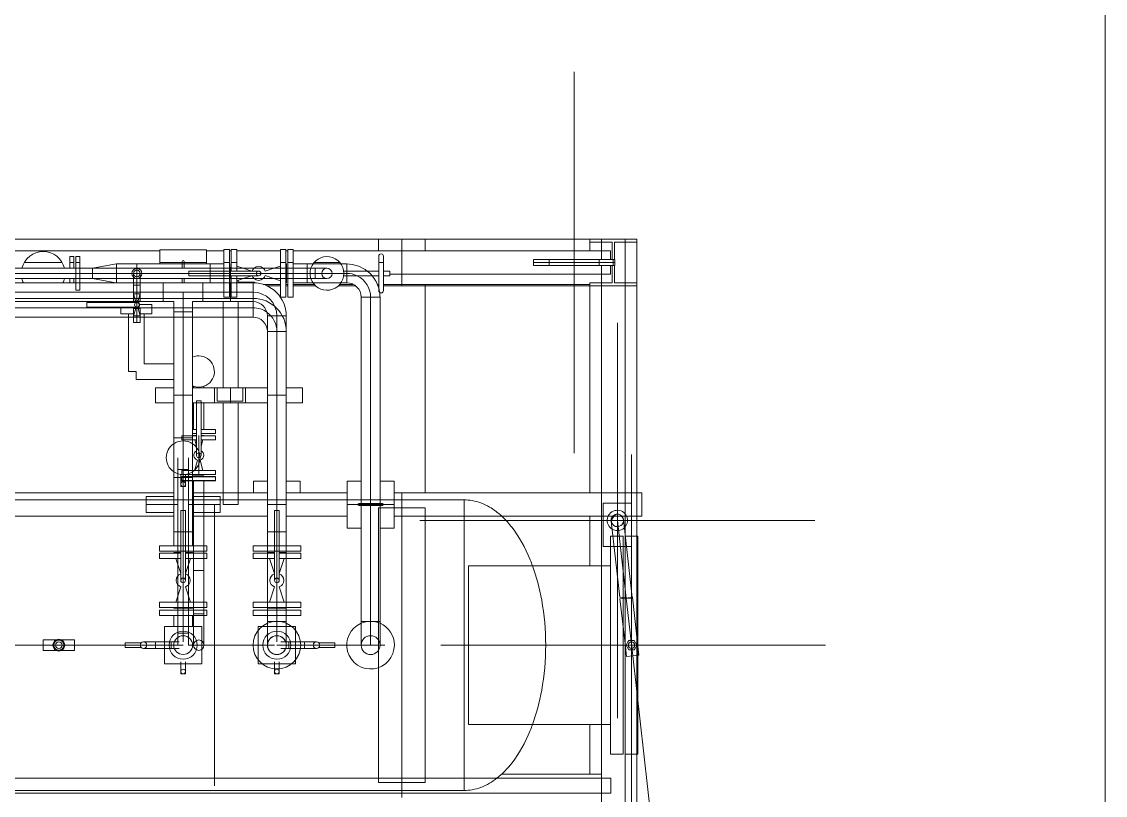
# Model space of a CAD drawing. Header units: inches. Extents: x -1128 to 651, y 96 to 845.
# Drawn here: x -1027.134 to -1024.003, y 728.144 to 730.379 of the extents above; entities that cross this region are included whole.
import ezdxf

# ---------------------------------------------------------------- set-up
doc = ezdxf.new("R2010")
doc.units = ezdxf.units.IN
doc.header["$MEASUREMENT"] = 0
doc.layers.add('EQUIPMENT LAYOUT-EMBED 1_DWG$0$Default', color=7, linetype='Continuous')
doc.layers.add('EQUIPMENT LAYOUT-EMBED 1_DWG$0$DwgTemplate', color=7, linetype='Continuous')
doc.layers.add('Layout', color=6, linetype='Continuous', lineweight=18)

# ---------------------------------------------------------------- blocks, each defined once
blk = doc.blocks.new('A$C55974CAD')
at = {"layer": 'EQUIPMENT LAYOUT-EMBED 1_DWG$0$Default', "color": 7, "lineweight": 0}
for p, q in [((56.0257, 2.9218), (56.0257, 2.9559)), ((56.0257, 2.9559), (56.0385, 2.9559)), ((56.0272, 2.902), (56.0272, 2.9559)), ((56.04, 2.9559), (56.0385, 2.9559)), ((56.0385, 2.9218), (56.0385, 2.9559)), ((56.04, 2.9218), (56.04, 2.9559)), ((55.6, 2.9187), (55.5, 2.9187)), ((55.6, 2.902), (55.6, 2.9187)), ((55.7385, 2.9187), (55.6, 2.9187)), ((55.7385, 2.8853), (55.7385, 2.9187)), ((55.7385, 2.9187), (55.8553, 2.9187)), ((55.8553, 2.9187), (55.9125, 2.9187)), ((55.9125, 2.9187), (55.9875, 2.9187)), ((55.9875, 2.9187), (56.0257, 2.9187)), ((56.0257, 2.848), (56.0257, 2.9218)), ((56.0272, 2.9187), (56.0257, 2.9187)), ((56.0385, 2.848), (56.0385, 2.9218)), ((56.04, 2.902), (56.04, 2.9218)), ((55.5, 2.8853), (55.6, 2.8853)), ((55.6, 2.8853), (55.6, 2.902)), ((55.7385, 2.8853), (55.6, 2.8853)), ((55.7385, 2.8853), (55.8553, 2.8853)), ((55.8553, 2.8853), (55.9125, 2.8853)), ((55.9125, 2.8853), (55.9875, 2.8853)), ((55.9875, 2.8853), (56.0257, 2.8853)), ((56.0272, 2.8853), (56.0257, 2.8853)), ((56.0272, 2.848), (56.0272, 2.902)), ((56.04, 2.848), (56.04, 2.902)), ((56.0257, 2.848), (56.0385, 2.848)), ((56.04, 2.848), (56.0385, 2.848)), ((55.246, 2.0383), (55.5, 2.0383)), ((55.246, 2.0383), (55.246, 1.8338)), ((55.5, 2.0383), (55.754, 2.0383)), ((55.754, 2.0383), (55.754, 1.8338)), ((55.246, 1.8338), (55.246, 1.6125)), ((55.754, 1.8338), (55.754, 1.6125)), ((55.246, 1.6125), (55.246, 1.5843)), ((55.754, 1.6125), (55.754, 1.5843)), ((55.1507, 1.5843), (55.5, 1.5843)), ((55.1507, 1.5843), (55.1507, 1.543)), ((55.5, 1.5843), (55.8492, 1.5843)), ((55.8492, 1.5843), (55.8492, 1.543)), ((55.1507, 1.543), (55.5, 1.543)), ((55.5, 1.543), (55.8492, 1.543))]:
    blk.add_line(p, q, dxfattribs=at)
for centre, radius in [((55.5, 2.902), 0.0167), ((55.5, 2.652), 0.0762), ((55.5, 2.652), 0.0302)]:
    blk.add_circle(centre, radius, dxfattribs=at)
for radius, start, end in [(0.0191, 29.0713, 150.9287), (0.0191, 150.9287, 209.0713), (0.019, 209.0713, 270), (0.0191, 270, 330.9287), (0.0191, 330.9287, 29.0713)]:
    blk.add_arc((55.5, 3.35), radius, start, end, dxfattribs=at)
at = {"layer": 'EQUIPMENT LAYOUT-EMBED 1_DWG$0$DwgTemplate', "color": 54, "lineweight": 0}
for p, q in [((56.8, 1.5), (56.8, 6.7)), ((54.3, 1.5), (56.8, 1.5))]:
    blk.add_line(p, q, dxfattribs=at)
at = {"layer": 'EQUIPMENT LAYOUT-EMBED 1_DWG$0$DwgTemplate', "color": 7, "lineweight": 0}
for p, q in [((56.5998, 5.7738), (56.5998, 3.0155)), ((56.63, 3.0155), (56.63, 5.7738)), ((56.6602, 5.7738), (56.6602, 3.0155)), ((56.6733, 4.1907), (56.6733, 2.5298)), ((56.69, 2.5298), (56.69, 4.1907)), ((56.7067, 4.1907), (56.7067, 2.5298)), ((55.035, 2.052), (55.035, 4.1)), ((56.6102, 2.8885), (56.6102, 3.9762)), ((56.5498, 3.127), (56.5498, 3.775)), ((56.58, 3.75), (56.58, 3.152)), ((55.965, 2.9187), (55.965, 3.5833)), ((56.6602, 3.2955), (56.636, 3.2955)), ((56.636, 3.2828), (56.636, 3.2955)), ((56.6733, 3.2955), (56.6602, 3.2955)), ((56.69, 3.2955), (56.6733, 3.2955)), ((56.7067, 3.2955), (56.69, 3.2955)), ((56.744, 3.2955), (56.7067, 3.2955)), ((56.744, 3.2828), (56.744, 3.2955)), ((56.6602, 3.2828), (56.636, 3.2828)), ((56.6733, 3.2828), (56.6602, 3.2828)), ((56.69, 3.2828), (56.6733, 3.2828)), ((56.7067, 3.2828), (56.69, 3.2828)), ((56.744, 3.2828), (56.7067, 3.2828)), ((56.5818, 3.26), (56.5893, 3.26)), ((56.5818, 3.26), (56.5818, 3.1)), ((56.5893, 3.26), (56.5968, 3.26)), ((56.5968, 3.26), (56.5968, 3.1)), ((56.6602, 3.1673), (56.6733, 3.2417)), ((56.6733, 3.2417), (56.69, 3.2417)), ((56.69, 3.2417), (56.6733, 3.2417)), ((56.69, 3.2417), (56.7067, 3.2417)), ((56.7067, 3.2417), (56.69, 3.2417)), ((56.7067, 3.2417), (56.7202, 3.1655)), ((56.6598, 3.1655), (56.6602, 3.1673)), ((56.6602, 3.1655), (56.6598, 3.1655)), ((56.6598, 3.1655), (56.6598, 3.1)), ((56.6598, 3.1655), (56.6602, 3.1655)), ((56.6733, 3.1655), (56.6602, 3.1655)), ((56.6602, 3.1655), (56.6733, 3.1655)), ((56.7067, 3.1655), (56.6733, 3.1655)), ((56.6733, 3.1655), (56.69, 3.1655)), ((56.69, 3.1655), (56.7067, 3.1655)), ((56.7202, 3.1655), (56.7067, 3.1655)), ((56.7067, 3.1655), (56.7202, 3.1655)), ((56.7202, 3.1655), (56.7202, 3.1)), ((55.4925, 3.138), (55.5075, 3.138)), ((55.4925, 3.138), (55.4925, 3.0866)), ((55.5075, 3.138), (55.5075, 3.0866)), ((56.5498, 3.077), (56.5498, 3.127)), ((56.58, 3.152), (56.58, 3.052)), ((56.533, 3.1), (56.533, 3.1106)), ((56.533, 3.1106), (56.5775, 3.1106)), ((56.533, 3.1), (56.5545, 3.1)), ((56.533, 3.0893), (56.533, 3.1)), ((56.533, 3.0893), (56.5775, 3.0893)), ((56.5545, 3.1106), (56.5545, 3.1)), ((56.5775, 3.1036), (56.5545, 3.1106)), ((56.5545, 3.1), (56.5775, 3.1)), ((56.5545, 3.1), (56.5545, 3.0893)), ((56.5775, 3.0964), (56.5545, 3.0893)), ((56.5775, 3.1), (56.5775, 3.1106)), ((56.581, 3.1025), (56.5775, 3.1036)), ((56.5775, 3.1), (56.5775, 3.1)), ((56.5775, 3.1), (56.5775, 3.1)), ((56.5775, 3.0893), (56.5775, 3.1)), ((56.5998, 3.1), (56.5775, 3.1)), ((56.581, 3.0974), (56.5775, 3.0964)), ((56.5976, 3.1025), (56.5998, 3.1032)), ((56.5976, 3.0974), (56.5998, 3.0967)), ((56.5998, 3.1032), (56.6241, 3.1106)), ((56.6011, 3.1), (56.5998, 3.1)), ((56.5998, 3.0967), (56.6241, 3.0893)), ((56.6011, 3.1106), (56.6011, 3.0893)), ((56.6011, 3.1106), (56.6519, 3.1106)), ((56.6519, 3.1), (56.6011, 3.1)), ((56.6011, 3.0893), (56.6519, 3.0893)), ((56.6241, 3.0893), (56.6241, 3.1106)), ((56.6519, 3.1106), (56.6519, 3.0893)), ((56.6519, 3.1), (56.6519, 3.1106)), ((56.69, 3.1106), (56.6519, 3.1106)), ((56.6519, 3.1), (56.6519, 3.1)), ((56.6519, 3.1), (56.6519, 3.1)), ((56.69, 3.1), (56.6519, 3.1)), ((56.6519, 3.0893), (56.6519, 3.1)), ((56.6519, 3.0893), (56.69, 3.0893)), ((56.7202, 3.1), (56.6598, 3.1)), ((56.6598, 3.1), (56.6598, 2.8885)), ((56.7202, 3.1), (56.7202, 2.955)), ((55.4893, 3.0409), (55.4893, 3.079)), ((55.5, 3.0409), (55.5, 3.079)), ((55.5107, 3.079), (55.5107, 3.0409)), ((56.5498, 2.9821), (56.5498, 3.077)), ((55.4893, 3.0409), (55.5107, 3.0409)), ((55.5107, 3.0409), (55.4893, 3.0409)), ((55.4893, 3.0409), (55.4893, 3.012)), ((55.5, 3.0409), (55.5, 3.0409)), ((55.5, 3.0409), (55.5, 3.0409)), ((55.5, 3.012), (55.5, 3.0409)), ((55.5107, 3.0409), (55.5107, 3.012)), ((55.62, 3.0282), (55.62, 2.952)), ((55.6375, 3.0282), (55.62, 3.0282)), ((55.6375, 3.0282), (55.6375, 2.952)), ((55.7772, 2.9595), (55.7772, 3.0282)), ((55.7772, 3.0282), (55.7947, 3.0282)), ((55.7947, 2.9595), (55.7947, 3.0282)), ((55.8007, 3.0282), (55.8007, 2.9595)), ((55.8182, 3.0282), (55.8007, 3.0282)), ((55.8182, 3.0282), (55.8182, 2.9595)), ((56.58, 3.052), (56.58, 2.9821)), ((55.4893, 3.012), (55.4893, 2.9901)), ((55.5107, 2.9901), (55.4893, 2.9901)), ((55.4893, 2.9648), (55.4893, 2.9901)), ((55.5107, 2.9901), (55.4893, 2.9901)), ((55.5, 2.9901), (55.5, 3.012)), ((55.5, 2.9901), (55.5, 2.952)), ((55.5, 2.9901), (55.5, 2.9901)), ((55.5107, 3.012), (55.5107, 2.9901)), ((55.5107, 2.9648), (55.5107, 2.9901)), ((56.5998, 3.0155), (56.6602, 3.0155)), ((56.5998, 3.0155), (56.5998, 2.9821)), ((56.63, 3.0155), (56.5998, 3.0155)), ((56.63, 3.0155), (56.63, 3.0155)), ((56.63, 3.0155), (56.63, 3.0155)), ((56.63, 2.8885), (56.63, 3.0155)), ((56.6602, 3.0155), (56.63, 3.0155)), ((56.6602, 3.0155), (56.6602, 2.8885)), ((55.4079, 2.952), (55.4079, 2.9595)), ((55.4079, 2.9595), (55.44, 2.9595)), ((55.4079, 2.9445), (55.4079, 2.952)), ((55.44, 2.9595), (55.4465, 2.9595)), ((55.5, 2.9687), (55.5381, 2.9687)), ((55.5381, 2.952), (55.5107, 2.952)), ((55.5381, 2.9353), (55.5381, 2.9687)), ((55.5381, 2.9353), (55.5381, 2.9687)), ((55.6125, 2.9687), (55.5381, 2.9687)), ((55.5381, 2.952), (55.5381, 2.952)), ((55.5381, 2.952), (55.6125, 2.952)), ((55.6184, 2.9687), (55.6125, 2.9687)), ((55.6125, 2.952), (55.6184, 2.952)), ((55.6184, 2.9821), (55.6184, 2.9218)), ((55.62, 2.9816), (55.6184, 2.9821)), ((55.6581, 2.9687), (55.6184, 2.9687)), ((55.6184, 2.952), (55.7962, 2.952)), ((55.62, 2.952), (55.62, 2.8758)), ((55.6863, 2.9591), (55.6375, 2.9757)), ((55.6375, 2.952), (55.6375, 2.8758)), ((55.6927, 2.9687), (55.6581, 2.9687)), ((55.722, 2.9687), (55.6927, 2.9687)), ((55.9312, 2.9595), (55.7073, 2.9595)), ((55.7566, 2.9687), (55.722, 2.9687)), ((55.7295, 2.9595), (55.7772, 2.9757)), ((55.7962, 2.9687), (55.7566, 2.9687)), ((55.7947, 2.9816), (55.7962, 2.9821)), ((55.7962, 2.9595), (55.7962, 2.9821)), ((55.8007, 2.9687), (55.7962, 2.9687)), ((55.7962, 2.952), (55.8007, 2.952)), ((56.0365, 2.9687), (55.8007, 2.9687)), ((55.8007, 2.9595), (55.8007, 2.952)), ((55.8007, 2.952), (55.8627, 2.952)), ((55.8007, 2.952), (55.8007, 2.9445)), ((55.8627, 2.9821), (55.8182, 2.9821)), ((55.8182, 2.9595), (55.8182, 2.952)), ((55.8182, 2.952), (55.8182, 2.9445)), ((55.8627, 2.9595), (55.8627, 2.9821)), ((56.0365, 2.9821), (55.8627, 2.9821)), ((55.8627, 2.9821), (55.8627, 2.9595)), ((55.8627, 2.952), (55.8627, 2.9595)), ((55.8627, 2.9595), (55.8627, 2.952)), ((55.8627, 2.952), (55.9312, 2.952)), ((55.8627, 2.9445), (55.8627, 2.952)), ((55.8627, 2.952), (55.8627, 2.9445)), ((55.9312, 2.9595), (55.9312, 2.952)), ((55.9312, 2.952), (55.9312, 2.9445)), ((55.9312, 2.952), (56.0365, 2.952)), ((56.0079, 2.952), (56.0079, 2.9595)), ((56.0079, 2.9595), (56.0365, 2.9595)), ((56.0079, 2.9445), (56.0079, 2.952)), ((56.0257, 2.9218), (56.0257, 2.9559)), ((56.0257, 2.9559), (56.0385, 2.9559)), ((56.0272, 2.902), (56.0272, 2.9559)), ((56.0365, 2.9821), (56.0365, 2.9218)), ((56.1635, 2.9821), (56.0365, 2.9821)), ((56.0365, 2.952), (56.0365, 2.9821)), ((56.0619, 2.9687), (56.0365, 2.9687)), ((56.0365, 2.9687), (56.0365, 2.9687)), ((56.0365, 2.9595), (56.0365, 2.9595)), ((56.0365, 2.9595), (56.0465, 2.9595)), ((56.0365, 2.952), (56.1635, 2.952)), ((56.0365, 2.952), (56.0365, 2.952)), ((56.0365, 2.9218), (56.0365, 2.952)), ((56.0385, 2.9218), (56.0385, 2.9559)), ((56.04, 2.9559), (56.0385, 2.9559)), ((56.04, 2.9218), (56.04, 2.9559)), ((56.046, 2.9559), (56.046, 2.9218)), ((56.0587, 2.9559), (56.046, 2.9559)), ((56.0587, 2.9559), (56.0587, 2.9172)), ((56.0619, 2.9353), (56.0619, 2.9687)), ((56.0619, 2.9687), (56.0619, 2.952)), ((56.1, 2.9687), (56.0619, 2.9687)), ((56.0619, 2.952), (56.0619, 2.9353)), ((56.1572, 2.9218), (56.1572, 2.9559)), ((56.1572, 2.9559), (56.1699, 2.9559)), ((56.1635, 2.9218), (56.1635, 2.9821)), ((56.5665, 2.9821), (56.1635, 2.9821)), ((56.1635, 2.9821), (56.1635, 2.9218)), ((56.1635, 2.952), (56.5665, 2.952)), ((56.1635, 2.952), (56.1635, 2.952)), ((56.1635, 2.952), (56.1635, 2.952)), ((56.1699, 2.9218), (56.1699, 2.9559)), ((56.5498, 2.9218), (56.5498, 2.9821)), ((56.5665, 2.9218), (56.5665, 2.9821)), ((56.5665, 2.9821), (56.5665, 2.9218)), ((56.5998, 2.9821), (56.5665, 2.9821)), ((56.5665, 2.952), (56.63, 2.952)), ((56.5665, 2.952), (56.5665, 2.952)), ((56.58, 2.9821), (56.58, 2.9218)), ((56.7202, 2.955), (56.7202, 2.949)), ((56.7202, 2.949), (56.7202, 2.8658)), ((55.4079, 2.9445), (55.44, 2.9445)), ((55.44, 2.9445), (55.4465, 2.9445)), ((55.5, 2.9353), (55.5381, 2.9353)), ((55.6, 2.9187), (55.5, 2.9187)), ((55.6125, 2.9353), (55.5381, 2.9353)), ((55.6, 2.902), (55.6, 2.9187)), ((55.7385, 2.9187), (55.6, 2.9187)), ((55.6184, 2.9353), (55.6125, 2.9353)), ((55.6581, 2.9353), (55.6184, 2.9353)), ((55.62, 2.9223), (55.6184, 2.9218)), ((55.6863, 2.9448), (55.6375, 2.9283)), ((55.6927, 2.9353), (55.6581, 2.9353)), ((55.722, 2.9353), (55.6927, 2.9353)), ((55.9312, 2.9445), (55.7073, 2.9445)), ((55.7566, 2.9353), (55.722, 2.9353)), ((55.7295, 2.9445), (55.7772, 2.9283)), ((55.7385, 2.8853), (55.7385, 2.9187)), ((55.7385, 2.9187), (55.8553, 2.9187)), ((55.7962, 2.9353), (55.7566, 2.9353)), ((55.7772, 2.8758), (55.7772, 2.9445)), ((55.7947, 2.8758), (55.7947, 2.9445)), ((55.7947, 2.9223), (55.7962, 2.9218)), ((55.7962, 2.9218), (55.7962, 2.9445)), ((55.8007, 2.9353), (55.7962, 2.9353)), ((55.8007, 2.9445), (55.8007, 2.8758)), ((56.0365, 2.9353), (55.8007, 2.9353)), ((55.8182, 2.9445), (55.8182, 2.8758)), ((55.8627, 2.9218), (55.8182, 2.9218)), ((55.8627, 2.9218), (55.8627, 2.9445)), ((55.8627, 2.9445), (55.8627, 2.9218)), ((56.0365, 2.9218), (55.8627, 2.9218)), ((55.9125, 2.9187), (55.9875, 2.9187)), ((55.965, 2.8853), (55.965, 2.9187)), ((56.0079, 2.9445), (56.0365, 2.9445)), ((56.0272, 2.9187), (56.0257, 2.9187)), ((56.0365, 2.9445), (56.0365, 2.9445)), ((56.0365, 2.9445), (56.0465, 2.9445)), ((56.0619, 2.9353), (56.0365, 2.9353)), ((56.0365, 2.9353), (56.0365, 2.9353)), ((56.1635, 2.9218), (56.0365, 2.9218)), ((56.0444, 2.9187), (56.0444, 2.8853)), ((56.046, 2.9183), (56.0444, 2.9187)), ((56.046, 2.9218), (56.046, 2.902)), ((56.0587, 2.9172), (56.0587, 2.902)), ((56.0614, 2.9142), (56.0587, 2.9149)), ((56.0926, 2.906), (56.0614, 2.9142)), ((56.0619, 2.9353), (56.1, 2.9353)), ((56.1365, 2.9095), (56.1572, 2.9149)), ((56.1572, 2.9095), (56.1572, 2.9218)), ((56.5665, 2.9218), (56.1635, 2.9218)), ((56.1699, 2.9095), (56.1699, 2.9218)), ((56.1699, 2.9183), (56.1714, 2.9187)), ((56.1714, 2.9095), (56.1714, 2.9187)), ((56.5498, 2.824), (56.5498, 2.9218)), ((56.5998, 2.9218), (56.5665, 2.9218)), ((56.58, 2.9218), (56.58, 2.824)), ((56.5998, 2.9218), (56.5998, 2.8885)), ((56.6825, 2.9343), (56.69, 2.9343)), ((56.6825, 2.9343), (56.6825, 2.7105)), ((56.69, 2.9343), (56.6975, 2.9343)), ((56.6975, 2.9343), (56.6975, 2.7105)), ((55.5, 2.8853), (55.6, 2.8853)), ((55.6, 2.8853), (55.6, 2.902)), ((55.7385, 2.8853), (55.6, 2.8853)), ((55.7385, 2.8853), (55.8553, 2.8853)), ((55.9125, 2.8853), (55.9875, 2.8853)), ((55.965, 2.052), (55.965, 2.8853)), ((56.0272, 2.8853), (56.0257, 2.8853)), ((56.0272, 2.848), (56.0272, 2.902)), ((56.0444, 2.902), (56.0797, 2.902)), ((56.046, 2.8857), (56.0444, 2.8853)), ((56.046, 2.902), (56.046, 2.848)), ((56.0587, 2.902), (56.0587, 2.848)), ((56.0926, 2.8979), (56.0587, 2.889)), ((56.0797, 2.902), (56.1203, 2.902)), ((56.1333, 2.9095), (56.1079, 2.9095)), ((56.276, 2.8945), (56.1079, 2.8945)), ((56.1203, 2.902), (56.1714, 2.902)), ((56.276, 2.9095), (56.1333, 2.9095)), ((56.1365, 2.8945), (56.1572, 2.889)), ((56.1572, 2.848), (56.1572, 2.8945)), ((56.1699, 2.848), (56.1699, 2.8945)), ((56.1699, 2.8857), (56.1714, 2.8853)), ((56.1714, 2.8853), (56.1714, 2.8945)), ((56.2826, 2.9095), (56.276, 2.9095)), ((56.2826, 2.8945), (56.276, 2.8945)), ((56.2826, 2.9095), (56.2826, 2.902)), ((56.2826, 2.902), (56.2826, 2.8945)), ((56.5998, 2.8885), (56.6602, 2.8885)), ((56.63, 2.8885), (56.5998, 2.8885)), ((56.5998, 2.8885), (56.5998, 2.7282)), ((56.6102, 2.7282), (56.6102, 2.8885)), ((56.6102, 2.8885), (56.6102, 2.8885)), ((56.63, 2.8885), (56.63, 2.8885)), ((56.63, 2.7282), (56.63, 2.8885)), ((56.6602, 2.8885), (56.63, 2.8885)), ((56.6598, 2.8885), (56.6598, 2.8885)), ((56.6598, 2.8885), (56.6598, 2.8658)), ((56.6602, 2.8885), (56.6602, 2.7282)), ((55.6375, 2.8758), (55.62, 2.8758)), ((55.7772, 2.8758), (55.7947, 2.8758)), ((55.8182, 2.8758), (55.8007, 2.8758)), ((56.0587, 2.848), (56.046, 2.848)), ((56.1572, 2.848), (56.1699, 2.848)), ((56.6602, 2.8658), (56.6598, 2.8658)), ((56.6598, 2.8658), (56.6602, 2.8658)), ((56.6598, 2.8658), (56.6598, 2.8214)), ((56.6733, 2.8658), (56.6602, 2.8658)), ((56.6602, 2.8658), (56.6733, 2.8658)), ((56.7067, 2.8658), (56.6733, 2.8658)), ((56.6733, 2.8658), (56.69, 2.8658)), ((56.69, 2.8658), (56.7067, 2.8658)), ((56.7202, 2.8658), (56.7067, 2.8658)), ((56.7067, 2.8658), (56.7202, 2.8658)), ((56.7202, 2.8658), (56.7202, 2.8214)), ((56.5498, 2.776), (56.5498, 2.824)), ((56.58, 2.824), (56.58, 2.776)), ((56.6138, 2.8214), (56.6602, 2.8214)), ((56.6138, 2.8214), (56.6138, 2.8038)), ((56.6602, 2.8214), (56.6733, 2.8214)), ((56.6733, 2.8214), (56.69, 2.8214)), ((56.69, 2.8214), (56.7067, 2.8214)), ((56.7067, 2.8214), (56.7662, 2.8214)), ((56.7662, 2.8214), (56.7662, 2.8038)), ((56.5498, 2.7282), (56.5498, 2.776)), ((56.58, 2.776), (56.58, 2.7282)), ((56.6138, 2.8038), (56.6602, 2.8038)), ((56.6602, 2.7979), (56.6138, 2.7979)), ((56.6138, 2.7804), (56.6138, 2.7979)), ((56.6602, 2.7804), (56.6138, 2.7804)), ((56.6602, 2.7994), (56.6598, 2.7994)), ((56.6602, 2.7984), (56.6598, 2.7994)), ((56.6602, 2.8038), (56.6733, 2.8038)), ((56.6733, 2.7994), (56.6602, 2.7994)), ((56.6604, 2.7979), (56.6602, 2.7984)), ((56.6733, 2.7979), (56.6602, 2.7979)), ((56.6733, 2.7804), (56.6602, 2.7804)), ((56.6733, 2.7597), (56.6663, 2.7804)), ((56.6733, 2.8038), (56.69, 2.8038)), ((56.6825, 2.7994), (56.6733, 2.7994)), ((56.6825, 2.7979), (56.6733, 2.7979)), ((56.6825, 2.7804), (56.6733, 2.7804)), ((56.69, 2.8038), (56.7067, 2.8038)), ((56.7067, 2.7994), (56.6975, 2.7994)), ((56.7067, 2.7979), (56.6975, 2.7979)), ((56.7067, 2.7804), (56.6975, 2.7804)), ((56.7067, 2.8038), (56.7662, 2.8038)), ((56.7202, 2.7994), (56.7067, 2.7994)), ((56.7662, 2.7979), (56.7067, 2.7979)), ((56.7662, 2.7804), (56.7067, 2.7804)), ((56.7067, 2.7597), (56.7137, 2.7804)), ((56.7196, 2.7979), (56.7202, 2.7994)), ((56.7662, 2.7804), (56.7662, 2.7979)), ((56.6825, 2.7326), (56.6733, 2.7597)), ((56.6975, 2.7326), (56.7067, 2.7597)), ((55.62, 2.7282), (55.62, 2.652)), ((55.6375, 2.7282), (55.62, 2.7282)), ((55.6375, 2.7282), (55.6375, 2.652)), ((55.7772, 2.6595), (55.7772, 2.7282)), ((55.7772, 2.7282), (55.7947, 2.7282)), ((55.7947, 2.6595), (55.7947, 2.7282)), ((55.8007, 2.7282), (55.8007, 2.6595)), ((55.8182, 2.7282), (55.8007, 2.7282)), ((55.8182, 2.7282), (55.8182, 2.6595)), ((56.5498, 2.7282), (56.5998, 2.7282)), ((56.5998, 2.7282), (56.5498, 2.7282)), ((56.58, 2.7282), (56.58, 2.7282)), ((56.58, 2.7282), (56.58, 2.7282)), ((56.5998, 2.7282), (56.6602, 2.7282)), ((56.63, 2.7282), (56.5998, 2.7282)), ((56.63, 2.7282), (56.63, 2.7282)), ((56.63, 2.7282), (56.63, 2.7282)), ((56.6602, 2.7282), (56.63, 2.7282)), ((55.5585, 2.6821), (55.5, 2.6821)), ((55.5762, 2.6821), (55.5762, 2.6218)), ((55.5762, 2.652), (55.5762, 2.6821)), ((55.5949, 2.6821), (55.8182, 2.6821)), ((55.6184, 2.6821), (55.6184, 2.6218)), ((55.62, 2.6816), (55.6184, 2.6821)), ((55.6863, 2.6591), (55.6375, 2.6757)), ((55.7295, 2.6595), (55.7772, 2.6757)), ((55.7947, 2.6816), (55.7962, 2.6821)), ((55.7962, 2.6595), (55.7962, 2.6821)), ((55.8627, 2.6821), (55.8182, 2.6821)), ((55.8627, 2.6595), (55.8627, 2.6821)), ((56.5538, 2.6821), (55.8627, 2.6821)), ((55.8627, 2.6821), (55.8627, 2.6595)), ((56.5038, 2.6821), (56.5038, 2.6218)), ((56.5038, 2.6218), (56.5038, 2.6821)), ((56.5538, 2.652), (56.5538, 2.6821)), ((56.5538, 2.6821), (56.5538, 2.6218)), ((56.6829, 2.6895), (56.6733, 2.6613)), ((56.6971, 2.6895), (56.7067, 2.6613)), ((55.4079, 2.652), (55.4079, 2.6595)), ((55.4079, 2.6595), (55.44, 2.6595)), ((55.4079, 2.6445), (55.4079, 2.652)), ((55.4079, 2.6445), (55.44, 2.6445)), ((55.44, 2.6595), (55.4465, 2.6595)), ((55.44, 2.6445), (55.4465, 2.6445)), ((55.4893, 2.6391), (55.4893, 2.6139)), ((55.5, 2.6139), (55.5, 2.652)), ((55.5762, 2.652), (55.5107, 2.652)), ((55.5107, 2.6391), (55.5107, 2.6139)), ((55.6184, 2.652), (55.5762, 2.652)), ((55.5762, 2.652), (55.5762, 2.652)), ((55.5762, 2.652), (55.5762, 2.652)), ((55.5762, 2.6218), (55.5762, 2.652)), ((55.6184, 2.652), (55.7962, 2.652)), ((55.62, 2.652), (55.62, 2.5758)), ((55.6375, 2.652), (55.6375, 2.5758)), ((55.6863, 2.6448), (55.6375, 2.6283)), ((55.9312, 2.6595), (55.7073, 2.6595)), ((55.9312, 2.6445), (55.7073, 2.6445)), ((55.7295, 2.6445), (55.7772, 2.6283)), ((55.7772, 2.5758), (55.7772, 2.6445)), ((55.7947, 2.5758), (55.7947, 2.6445)), ((55.8007, 2.652), (55.7962, 2.652)), ((55.7962, 2.6218), (55.7962, 2.6445)), ((55.8007, 2.6595), (55.8007, 2.652)), ((55.8007, 2.652), (55.8627, 2.652)), ((55.8007, 2.652), (55.8007, 2.6445)), ((55.8007, 2.6445), (55.8007, 2.5758)), ((55.8182, 2.6595), (55.8182, 2.652)), ((55.8182, 2.652), (55.8182, 2.6445)), ((55.8182, 2.6445), (55.8182, 2.5758)), ((55.8627, 2.652), (55.8627, 2.6595)), ((55.8627, 2.6595), (55.8627, 2.652)), ((55.8627, 2.652), (55.9312, 2.652)), ((55.8627, 2.6445), (55.8627, 2.652)), ((55.8627, 2.652), (55.8627, 2.6445)), ((55.8627, 2.6218), (55.8627, 2.6445)), ((55.8627, 2.6445), (55.8627, 2.6218)), ((55.9312, 2.6595), (55.9312, 2.652)), ((55.9312, 2.652), (56.5538, 2.652)), ((55.9312, 2.652), (55.9312, 2.6445)), ((56.5538, 2.6218), (56.5538, 2.652)), ((56.5538, 2.652), (56.5538, 2.652)), ((56.5538, 2.652), (56.5538, 2.652)), ((56.6138, 2.6406), (56.6142, 2.6406)), ((56.6138, 2.6406), (56.6138, 2.6403)), ((56.6138, 2.6403), (56.6138, 2.6231)), ((56.6142, 2.6406), (56.6733, 2.6406)), ((56.6733, 2.6613), (56.6663, 2.6406)), ((56.6733, 2.6406), (56.69, 2.6406)), ((56.69, 2.6406), (56.7067, 2.6406)), ((56.7067, 2.6613), (56.7137, 2.6406)), ((56.7067, 2.6406), (56.7662, 2.6406)), ((56.7662, 2.6406), (56.7662, 2.6231)), ((55.4893, 2.6139), (55.5107, 2.6139)), ((55.4893, 2.6139), (55.5107, 2.6139)), ((55.4893, 2.592), (55.4893, 2.6139)), ((55.5, 2.6218), (55.5585, 2.6218)), ((55.5, 2.6139), (55.5, 2.6139)), ((55.5, 2.6139), (55.5, 2.592)), ((55.5107, 2.592), (55.5107, 2.6139)), ((55.5949, 2.6218), (55.8182, 2.6218)), ((55.62, 2.6223), (55.6184, 2.6218)), ((55.7947, 2.6223), (55.7962, 2.6218)), ((55.8627, 2.6218), (55.8182, 2.6218)), ((56.5538, 2.6218), (55.8627, 2.6218)), ((56.6138, 2.6231), (56.6733, 2.6231)), ((56.6733, 2.6171), (56.6138, 2.6171)), ((56.6138, 2.5996), (56.6138, 2.6171)), ((56.6604, 2.6231), (56.6598, 2.6216)), ((56.6598, 2.6216), (56.6733, 2.6216)), ((56.6733, 2.6231), (56.69, 2.6231)), ((56.6733, 2.6216), (56.7067, 2.6216)), ((56.69, 2.6171), (56.6733, 2.6171)), ((56.69, 2.6231), (56.7067, 2.6231)), ((56.7067, 2.6171), (56.69, 2.6171)), ((56.7067, 2.6231), (56.7662, 2.6231)), ((56.7067, 2.6216), (56.7202, 2.6216)), ((56.7662, 2.6171), (56.7067, 2.6171)), ((56.7196, 2.6231), (56.7202, 2.6216)), ((56.7662, 2.5996), (56.7662, 2.6171)), ((55.4893, 2.5631), (55.4893, 2.592)), ((55.5, 2.592), (55.5, 2.5631)), ((55.5107, 2.5631), (55.5107, 2.592)), ((55.6375, 2.5758), (55.62, 2.5758)), ((55.7772, 2.5758), (55.7947, 2.5758)), ((55.8182, 2.5758), (55.8007, 2.5758)), ((56.6733, 2.5996), (56.6138, 2.5996)), ((56.6598, 2.5552), (56.6598, 2.5996)), ((56.69, 2.5996), (56.6733, 2.5996)), ((56.7067, 2.5996), (56.69, 2.5996)), ((56.7662, 2.5996), (56.7067, 2.5996)), ((56.7202, 2.5552), (56.7202, 2.5996)), ((55.4893, 2.5631), (55.5107, 2.5631)), ((55.5107, 2.5631), (55.4893, 2.5631)), ((55.4893, 2.525), (55.4893, 2.5631)), ((55.5, 2.5631), (55.5, 2.5631)), ((55.5, 2.5631), (55.5, 2.5631)), ((55.5, 2.5631), (55.5, 2.525)), ((55.5107, 2.5631), (55.5107, 2.525)), ((56.6733, 2.5552), (56.6598, 2.5552)), ((56.6598, 2.5552), (56.6733, 2.5552)), ((56.6598, 2.5552), (56.6598, 2.5364)), ((56.6598, 2.5364), (56.6598, 2.4469)), ((56.69, 2.5552), (56.6733, 2.5552)), ((56.6733, 2.5552), (56.69, 2.5552)), ((56.7067, 2.5552), (56.69, 2.5552)), ((56.69, 2.5552), (56.7067, 2.5552)), ((56.7202, 2.5552), (56.7067, 2.5552)), ((56.7067, 2.5552), (56.7202, 2.5552)), ((56.7202, 2.5552), (56.7202, 2.5364)), ((56.7202, 2.5364), (56.7202, 2.4469)), ((55.4925, 2.466), (55.4925, 2.5174)), ((55.5075, 2.466), (55.5075, 2.5174)), ((56.6733, 2.5298), (56.7067, 2.5298)), ((56.6733, 2.4917), (56.6733, 2.5298)), ((56.7067, 2.5298), (56.6733, 2.5298)), ((56.69, 2.5298), (56.69, 2.5298)), ((56.69, 2.5298), (56.69, 2.5298)), ((56.69, 2.4917), (56.69, 2.5298)), ((56.7067, 2.5298), (56.7067, 2.4917)), ((55.5075, 2.466), (55.4925, 2.466)), ((56.69, 2.4282), (56.69, 2.4917)), ((56.6598, 2.4469), (56.6598, 2.4282)), ((56.6825, 2.3258), (56.6825, 2.4382)), ((56.6975, 2.3258), (56.6975, 2.4382)), ((56.7202, 2.4469), (56.7202, 2.4282)), ((56.6825, 2.4282), (56.6598, 2.4282)), ((56.6598, 2.4282), (56.6825, 2.4282)), ((56.6975, 2.4282), (56.6825, 2.4282)), ((56.6825, 2.4282), (56.69, 2.4282)), ((56.69, 2.4282), (56.69, 2.4282)), ((56.69, 2.4282), (56.69, 2.4282)), ((56.69, 2.4282), (56.69, 2.4282)), ((56.69, 2.4282), (56.6975, 2.4282)), ((56.7202, 2.4282), (56.6975, 2.4282)), ((56.6975, 2.4282), (56.7202, 2.4282)), ((55.5, 2.3821), (55.5762, 2.3821)), ((55.5762, 2.352), (55.5762, 2.3821)), ((55.947, 2.3821), (55.5762, 2.3821)), ((55.5762, 2.3821), (55.5762, 2.3218)), ((55.953, 2.3821), (55.947, 2.3821)), ((56.6138, 2.3821), (55.953, 2.3821)), ((56.6138, 2.3218), (56.6138, 2.3821)), ((56.6138, 2.352), (56.6138, 2.3821)), ((55.06, 2.327), (55.06, 2.177)), ((55.06, 2.327), (55.06, 2.177)), ((55.94, 2.327), (55.06, 2.327)), ((55.94, 2.327), (55.06, 2.327)), ((55.5, 2.352), (55.5762, 2.352)), ((55.5762, 2.352), (55.947, 2.352)), ((55.5762, 2.3218), (55.5762, 2.352)), ((55.5762, 2.352), (55.5762, 2.352)), ((55.5762, 2.352), (55.5762, 2.352)), ((55.94, 2.177), (55.94, 2.327)), ((55.94, 2.177), (55.94, 2.327)), ((55.947, 2.352), (55.953, 2.352)), ((55.953, 2.352), (56.6138, 2.352)), ((56.6138, 2.352), (56.6138, 2.352)), ((56.6138, 2.352), (56.6138, 2.352)), ((56.6138, 2.3218), (56.6138, 2.352)), ((56.635, 2.3258), (56.745, 2.3258)), ((55.5762, 2.3218), (55.5, 2.3218)), ((55.947, 2.3218), (55.5762, 2.3218)), ((55.953, 2.3218), (55.947, 2.3218)), ((56.6138, 2.3218), (55.953, 2.3218)), ((56.745, 2.3108), (56.635, 2.3108)), ((56.6825, 2.2907), (56.6825, 2.3108)), ((56.69, 2.2907), (56.6825, 2.2907)), ((56.6975, 2.2907), (56.69, 2.2907)), ((56.6975, 2.2907), (56.6975, 2.3108)), ((55.06, 2.177), (55.94, 2.177)), ((55.06, 2.177), (55.94, 2.177)), ((55.035, 2.052), (55.074, 2.052)), ((55.035, 2.052), (55.074, 2.052)), ((55.9125, 2.052), (55.965, 2.052)), ((55.9125, 2.052), (55.965, 2.052)), ((55.8154, 1.6071), (55.9542, 1.6071)), ((55.8154, 1.6071), (55.8154, 1.5722)), ((55.9542, 1.6071), (55.9542, 1.5171)), ((55.6531, 1.5538), (55.8971, 1.5815)), ((55.8154, 1.5722), (55.8154, 1.533)), ((55.897, 1.5815), (55.8971, 1.5815)), ((55.6486, 1.5538), (55.5048, 1.5375)), ((55.515, 1.5255), (55.5102, 1.5282)), ((55.6486, 1.5538), (55.6504, 1.5375)), ((55.6508, 1.5339), (55.6486, 1.5141)), ((55.6531, 1.5538), (55.6512, 1.5375)), ((55.8492, 1.5171), (55.8492, 1.5375)), ((55.9014, 1.5428), (55.8547, 1.5375)), ((55.4952, 1.4961), (55.4675, 1.4961)), ((55.485, 1.5254), (55.485, 1.5081)), ((55.485, 1.5081), (55.4898, 1.5054)), ((55.515, 1.5082), (55.515, 1.5255)), ((55.653, 1.5146), (55.6486, 1.5141)), ((55.9125, 1.5171), (55.9542, 1.5171)), ((61, 0), (0, 0))]:
    blk.add_line(p, q, dxfattribs=at)
at = {"layer": 'EQUIPMENT LAYOUT-EMBED 1_DWG$0$DwgTemplate', "color": 1, "lineweight": 0}
for p, q in [((55.5, 3.079), (55.5, 5.1976)), ((55.026, 4.1), (55.026, 1.5834)), ((55.074, 4.1), (55.074, 1.5834)), ((55.9125, 4), (55.9125, 2.9821)), ((55.9875, 4), (55.9875, 2.9821)), ((56.7625, 3.675), (56.7625, 3.027)), ((56.276, 3.04), (56.324, 3.04)), ((56.276, 2.9821), (56.276, 3.04)), ((56.324, 2.9821), (56.324, 3.04)), ((55.5, 2.6595), (55.5, 2.9353)), ((55.9125, 2.9218), (55.9125, 2.6821)), ((55.9875, 2.9218), (55.9875, 2.6821)), ((56.276, 2.6821), (56.276, 2.9218)), ((56.324, 2.6821), (56.324, 2.9218)), ((56.276, 2.852), (56.276, 2.752)), ((56.324, 2.852), (56.276, 2.852)), ((56.324, 2.8435), (56.324, 2.852)), ((56.7625, 2.877), (56.7625, 2.8214)), ((55.95, 2.776), (55.95, 2.824)), ((55.95, 2.824), (56.276, 2.824)), ((56.2813, 2.8435), (56.324, 2.8435)), ((56.2813, 2.7605), (56.2813, 2.8435)), ((56.324, 2.824), (56.5998, 2.824)), ((55.95, 2.776), (56.276, 2.776)), ((56.324, 2.776), (56.5998, 2.776)), ((56.6602, 2.776), (56.6678, 2.776)), ((56.662, 2.7232), (56.662, 2.776)), ((56.7089, 2.8038), (56.7089, 2.7994)), ((56.7625, 2.8038), (56.7625, 2.7979)), ((56.7625, 2.7804), (56.7625, 2.6406)), ((56.276, 2.752), (56.324, 2.752)), ((56.324, 2.7605), (56.2813, 2.7605)), ((56.324, 2.752), (56.324, 2.7605)), ((56.66, 2.7232), (56.662, 2.7232)), ((56.65, 2.6828), (56.65, 2.6406)), ((56.655, 2.6406), (56.655, 2.6954)), ((55.9125, 2.6218), (55.9125, 2.427)), ((55.9875, 2.6218), (55.9875, 2.427)), ((56.276, 2.57), (56.276, 2.6218)), ((56.324, 2.57), (56.324, 2.6218)), ((56.65, 2.6231), (56.65, 2.6171)), ((56.655, 2.6171), (56.655, 2.6231)), ((56.7625, 2.6231), (56.7625, 2.6171)), ((56.324, 2.57), (56.276, 2.57)), ((56.65, 2.5996), (56.65, 2.5279)), ((56.655, 2.5328), (56.655, 2.5996)), ((56.7625, 2.5996), (56.7625, 1.5842)), ((55.5, 2.306), (55.5, 2.525)), ((56.65, 2.4554), (56.65, 2.3997)), ((56.655, 2.4076), (56.655, 2.4506)), ((56.6465, 2.327), (56.655, 2.327)), ((56.65, 2.3282), (56.65, 2.3258)), ((56.655, 2.3258), (56.655, 2.3301)), ((56.7625, 2.327), (56.8, 2.327)), ((56.65, 2.3108), (56.65, 1.65)), ((56.655, 1.65), (56.655, 2.3108)), ((56.6875, 1.5842), (56.6875, 2.2907)), ((55.9125, 2.277), (55.9125, 1.4834)), ((55.9875, 2.277), (55.9875, 1.4834)), ((55.8992, 2.1946), (55.8992, 2.1821)), ((55.8992, 1.6125), (55.8992, 2.1821)), ((55.9875, 2.177), (56.655, 2.177)), ((56.7625, 2.177), (56.8, 2.177)), ((55.5, 2.1268), (55.5, 1.6125)), ((55.0875, 1.9317), (55.0875, 1.6125)), ((56.715, 1.7), (56.115, 1.7)), ((56.735, 1.7), (56.715, 1.7)), ((57.335, 1.7), (56.735, 1.7)), ((55.0875, 1.65), (55.246, 1.65)), ((55.754, 1.65), (55.9125, 1.65)), ((55.9875, 1.65), (56.65, 1.65)), ((56.65, 1.5), (56.65, 1.65)), ((56.65, 1.65), (56.66, 1.65)), ((56.66, 1.5785), (56.66, 1.65)), ((56.7625, 1.65), (56.79, 1.65)), ((56.8, 1.65), (56.79, 1.65)), ((56.79, 1.65), (56.79, 1.5785)), ((54.385, 1.6125), (56.715, 1.6125)), ((55.5, 1.6125), (55.5, 1.5375)), ((55.8992, 1.5375), (55.8992, 1.6125)), ((56.735, 1.6125), (56.8, 1.6125)), ((55.074, 1.5834), (55.026, 1.5834)), ((55.2792, 1.5621), (55.2667, 1.5621)), ((55.2792, 1.5621), (56.5192, 1.5621)), ((55.6508, 1.5339), (55.8992, 1.5621)), ((56.5317, 1.5621), (56.5192, 1.5621)), ((56.715, 1.5785), (56.66, 1.5785)), ((56.715, 1.5715), (56.66, 1.5715)), ((56.66, 1.5715), (56.66, 1.5)), ((56.715, 1.5842), (56.6875, 1.5842)), ((56.7625, 1.5842), (56.735, 1.5842)), ((56.79, 1.5785), (56.735, 1.5785)), ((56.79, 1.5715), (56.735, 1.5715)), ((56.79, 1.5), (56.79, 1.5715)), ((54.3, 1.5375), (56.8, 1.5375)), ((55.4656, 1.5129), (55.6508, 1.5339)), ((55.5, 1.5375), (55.5, 0.9068)), ((55.8992, 0.9421), (55.8992, 1.5375)), ((54.8694, 1.4452), (55.4656, 1.5129)), ((55.9125, 1.5168), (54.89, 1.5168)), ((55.9875, 1.5168), (55.9125, 1.5168)), ((56.11, 1.5168), (55.9875, 1.5168)), ((55.9875, 1.4834), (55.9125, 1.4834)), ((55.8992, 0.9421), (55.8992, 0.9296)), ((55.5, 0.9068), (55.5, 0.8961))]:
    blk.add_line(p, q, dxfattribs=at)
at = {"layer": 'EQUIPMENT LAYOUT-EMBED 1_DWG$0$DwgTemplate', "color": 9, "lineweight": 0}
for p, q in [((56.725, 3.3394), (56.725, 3.4606)), ((56.725, 3.3015), (56.725, 3.3143)), ((56.725, 3.2828), (56.725, 3.2955)), ((55.95, 3.0703), (55.95, 2.9687)), ((56.725, 2.877), (56.725, 3.027)), ((55.95, 2.9353), (55.95, 2.8337)), ((55.05, 2.852), (55.95, 2.852)), ((56.725, 2.8038), (56.725, 2.8214)), ((56.276, 2.8), (56.324, 2.8)), ((56.5998, 2.8), (56.6602, 2.8)), ((56.6733, 2.8), (56.7067, 2.8)), ((56.725, 2.7804), (56.725, 2.7979)), ((55.95, 2.6821), (55.95, 2.6218)), ((56.725, 2.6231), (56.725, 2.6406)), ((56.725, 2.5996), (56.725, 2.6171)), ((56.725, 2.4506), (56.725, 2.5328)), ((55.95, 2.427), (55.95, 2.277)), ((56.725, 2.3108), (56.725, 2.3258)), ((55.0125, 2.252), (55.06, 2.252)), ((55.94, 2.252), (55.06, 2.252)), ((55.94, 2.252), (55.9875, 2.252)), ((56.65, 2.252), (56.8, 2.252)), ((56.725, 1.57), (56.725, 1.83)), ((56.715, 1.575), (56.735, 1.575))]:
    blk.add_line(p, q, dxfattribs=at)
at = {"layer": 'EQUIPMENT LAYOUT-EMBED 1_DWG$0$DwgTemplate', "color": 5, "lineweight": 0}
for p, q in [((55.4833, 3.4), (55.4833, 3.35)), ((55.5166, 3.4), (55.4833, 3.4)), ((55.5166, 3.4), (55.5166, 3.35)), ((55.4833, 3.35), (55.4833, 3.3)), ((55.5166, 3.35), (55.5166, 3.3)), ((55.5166, 3.3), (55.4833, 3.3)), ((56.6602, 3.3143), (56.6733, 3.3143)), ((56.6602, 3.3015), (56.6733, 3.3015)), ((56.7067, 3.3143), (56.744, 3.3143)), ((56.7067, 3.3015), (56.744, 3.3015)), ((56.744, 3.3143), (56.744, 3.3015)), ((56.3759, 3.127), (56.3759, 3.102)), ((56.5609, 3.127), (56.3759, 3.127)), ((56.5818, 3.152), (56.5609, 3.152)), ((56.5609, 3.152), (56.5609, 3.1106)), ((56.3759, 3.102), (56.3509, 3.102)), ((56.3509, 2.9821), (56.3509, 3.102)), ((56.5609, 3.0893), (56.5609, 3.052)), ((56.5909, 3.052), (56.5909, 3.0914)), ((56.4009, 2.9821), (56.4009, 3.077)), ((56.5609, 3.077), (56.4009, 3.077)), ((55.5949, 2.952), (55.5949, 3.0282)), ((55.5949, 3.0282), (55.6125, 3.0282)), ((55.6125, 2.952), (55.6125, 3.0282)), ((56.5609, 3.052), (56.5909, 3.052)), ((55.44, 3.012), (55.44, 2.892)), ((55.44, 3.012), (55.56, 3.012)), ((55.56, 2.892), (55.56, 3.012)), ((55.56, 2.9821), (55.5949, 2.9821)), ((55.5949, 2.8758), (55.5949, 2.952)), ((55.6125, 2.8758), (55.6125, 2.952)), ((55.56, 2.9218), (55.5949, 2.9218)), ((55.8553, 2.9187), (55.9125, 2.9187)), ((55.9875, 2.9187), (56.0257, 2.9187)), ((56.0257, 2.848), (56.0257, 2.9218)), ((56.0385, 2.848), (56.0385, 2.9218)), ((56.04, 2.902), (56.04, 2.9218)), ((56.1774, 2.9218), (56.1774, 2.9095)), ((56.1902, 2.9218), (56.1902, 2.9095)), ((56.276, 2.9187), (56.1902, 2.9187)), ((56.3288, 2.9187), (56.324, 2.9187)), ((55.56, 2.892), (55.44, 2.892)), ((55.8553, 2.8853), (55.9125, 2.8853)), ((55.9875, 2.8853), (56.0257, 2.8853)), ((56.04, 2.848), (56.04, 2.902)), ((56.1774, 2.8945), (56.1774, 2.848)), ((56.1902, 2.8945), (56.1902, 2.848)), ((56.276, 2.8853), (56.1902, 2.8853)), ((56.3288, 2.8853), (56.324, 2.8853)), ((55.5949, 2.8758), (55.6125, 2.8758)), ((56.0257, 2.848), (56.0385, 2.848)), ((56.04, 2.848), (56.0385, 2.848)), ((56.1902, 2.848), (56.1774, 2.848)), ((55.44, 2.712), (55.44, 2.592)), ((55.44, 2.712), (55.56, 2.712)), ((55.56, 2.592), (55.56, 2.712)), ((55.5949, 2.652), (55.5949, 2.7282)), ((55.5949, 2.7282), (55.6125, 2.7282)), ((55.6125, 2.652), (55.6125, 2.7282)), ((55.56, 2.6821), (55.5949, 2.6821)), ((55.5949, 2.5758), (55.5949, 2.652)), ((55.6125, 2.5758), (55.6125, 2.652)), ((55.56, 2.6218), (55.5949, 2.6218)), ((55.56, 2.592), (55.44, 2.592)), ((55.5949, 2.5758), (55.6125, 2.5758)), ((55.074, 2.052), (55.9125, 2.052)), ((55.074, 2.052), (55.9125, 2.052)), ((56.735, 1.83), (56.715, 1.83)), ((56.735, 1.83), (56.715, 1.83)), ((56.715, 1.83), (56.715, 1.78)), ((56.715, 1.83), (56.715, 1.78)), ((56.735, 1.78), (56.735, 1.83)), ((56.735, 1.83), (56.735, 1.78)), ((56.715, 1.78), (56.735, 1.78)), ((56.715, 1.78), (56.735, 1.78)), ((56.715, 1.78), (56.715, 1.62)), ((56.715, 1.78), (56.715, 1.62)), ((56.715, 1.78), (56.735, 1.78)), ((56.735, 1.62), (56.735, 1.78)), ((56.735, 1.78), (56.735, 1.62)), ((56.715, 1.62), (56.715, 1.57)), ((56.715, 1.57), (56.715, 1.62)), ((56.735, 1.62), (56.715, 1.62)), ((56.735, 1.62), (56.715, 1.62)), ((56.715, 1.62), (56.735, 1.62)), ((56.735, 1.57), (56.735, 1.62)), ((56.735, 1.57), (56.735, 1.62)), ((56.715, 1.57), (56.735, 1.57)), ((56.715, 1.57), (56.735, 1.57)), ((55.1507, 1.4961), (55.1507, 1.5375)), ((55.5048, 1.5375), (55.4633, 1.5328)), ((55.4633, 1.5328), (55.4656, 1.5129)), ((55.5, 1.5341), (55.485, 1.5255)), ((55.5102, 1.5282), (55.5, 1.5341)), ((55.6504, 1.5375), (55.6508, 1.5339)), ((55.6512, 1.5375), (55.6508, 1.5339)), ((55.6508, 1.5339), (55.6531, 1.5141)), ((55.8547, 1.5375), (55.653, 1.5146)), ((55.8154, 1.533), (55.8154, 1.5171)), ((55.4675, 1.4961), (55.1507, 1.4961)), ((55.4656, 1.5129), (55.4678, 1.493)), ((55.6531, 1.5141), (55.4678, 1.493)), ((55.485, 1.5255), (55.485, 1.5254)), ((55.4898, 1.5054), (55.5, 1.4995)), ((55.8492, 1.4961), (55.4952, 1.4961)), ((55.5, 1.4995), (55.515, 1.5081)), ((55.515, 1.5081), (55.515, 1.5082)), ((55.8154, 1.5171), (55.9125, 1.5171)), ((55.8492, 1.4961), (55.8492, 1.5171))]:
    blk.add_line(p, q, dxfattribs=at)
at = {"layer": 'EQUIPMENT LAYOUT-EMBED 1_DWG$0$DwgTemplate', "color": 3, "lineweight": 0}
for p, q in [((55.9246, 3.0703), (55.9246, 2.9821)), ((55.9754, 3.0703), (55.9246, 3.0703)), ((55.9754, 3.0703), (55.9754, 2.9821)), ((56.7202, 3.027), (56.765, 3.027)), ((56.765, 2.877), (56.765, 3.027)), ((56.3, 2.9821), (56.3, 2.9218)), ((56.6602, 2.955), (56.6733, 2.955)), ((56.6733, 2.949), (56.6602, 2.949)), ((56.7067, 2.955), (56.728, 2.955)), ((56.728, 2.949), (56.7067, 2.949)), ((55.9246, 2.9218), (55.9246, 2.8337)), ((55.9754, 2.9218), (55.9754, 2.8337)), ((56.615, 2.8885), (56.615, 2.8885)), ((56.7202, 2.877), (56.765, 2.877)), ((55.9246, 2.8337), (55.9754, 2.8337)), ((56.025, 2.727), (55.9875, 2.727)), ((56.025, 2.6821), (56.025, 2.727)), ((56.3, 2.6821), (56.3, 2.6218)), ((56.025, 2.577), (56.025, 2.6218)), ((56.025, 2.577), (55.9875, 2.577)), ((56.025, 2.427), (55.875, 2.427)), ((55.875, 2.3821), (55.875, 2.427)), ((56.025, 2.3821), (56.025, 2.427)), ((55.947, 2.314), (55.947, 2.39)), ((55.953, 2.39), (55.953, 2.314)), ((55.875, 2.277), (55.875, 2.3218)), ((56.025, 2.277), (56.025, 2.3218)), ((56.025, 2.277), (55.875, 2.277))]:
    blk.add_line(p, q, dxfattribs=at)
at = {"layer": 'EQUIPMENT LAYOUT-EMBED 1_DWG$0$DwgTemplate', "color": 7, "lineweight": 0}
for centre, radius in [((55.5, 3.35), 0.0159), ((55.5, 3.35), 0.0107), ((56.5893, 3.1), 0.0075), ((56.69, 3.1), 0.016), ((56.69, 3.1), 0.0107), ((55.4154, 2.952), 0.0075), ((55.7073, 2.952), 0.0075), ((56.0154, 2.952), 0.0075), ((55.5, 2.902), 0.0167), ((55.5, 2.652), 0.0762), ((56.69, 2.7105), 0.0075), ((55.5, 2.652), 0.0302), ((55.4154, 2.652), 0.0075), ((55.7073, 2.652), 0.0075)]:
    blk.add_circle(centre, radius, dxfattribs=at)
at = {"layer": 'EQUIPMENT LAYOUT-EMBED 1_DWG$0$DwgTemplate', "color": 5, "lineweight": 0}
for centre, radius in [((55.5, 2.952), 0.045), ((55.5, 2.952), 0.03), ((55.5, 2.652), 0.045), ((55.5, 2.652), 0.03), ((55.5, 1.5168), 0.01)]:
    blk.add_circle(centre, radius, dxfattribs=at)
for centre, radius, start, end in [((56.69, 3.4), 0.07, 103.8027, 115.2298), ((56.69, 3.4), 0.07, 283.8027, 76.1973), ((55.5, 3.35), 0.0191, 150.9287, 209.0713), ((55.5, 3.35), 0.0191, 330.9287, 29.0713), ((56.69, 3.4), 0.07, 244.7702, 256.1973), ((56.3759, 2.902), 0.05, 156.6248, 0), ((56.3759, 2.902), 0.05, 0, 23.3752), ((55.8992, 1.5621), 0.0325, 229.3809, 294.06)]:
    blk.add_arc(centre, radius, start, end, dxfattribs=at)
at = {"layer": 'EQUIPMENT LAYOUT-EMBED 1_DWG$0$DwgTemplate', "color": 7, "lineweight": 0}
for centre, radius, start, end in [((55.5, 3.35), 0.0191, 29.0713, 150.9287), ((55.5, 3.35), 0.019, 209.0713, 270), ((55.5, 3.35), 0.0191, 270, 330.9287), ((55.5, 3.079), 0.0107, 0, 180), ((55.5, 3.079), 0.0107, 0, 180), ((56.5893, 3.1), 0.0087, 149.5553, 162.9561), ((56.5893, 3.1), 0.0087, 197.0439, 270), ((56.5893, 3.1), 0.0087, 270, 342.9561), ((56.5893, 3.1), 0.0087, 17.0439, 30.4447), ((55.5, 3.079), 0.0107, 180, 270), ((55.5, 3.079), 0.0107, 270, 0), ((56.1, 2.952), 0.054, 33.9745, 146.0255), ((55.7073, 2.952), 0.0222, 19.7221, 161.2587), ((56.1, 2.952), 0.054, 146.0255, 180), ((56.1, 2.952), 0.054, 180, 213.9745), ((56.1, 2.952), 0.054, 326.0255, 33.9745), ((55.7073, 2.952), 0.0222, 198.7413, 270), ((55.7073, 2.952), 0.0222, 270, 340.2779), ((56.1, 2.952), 0.054, 213.9745, 326.0255), ((56.1079, 2.902), 0.0159, 28.1929, 165.2649), ((56.1079, 2.902), 0.0159, 194.7351, 270), ((56.1079, 2.902), 0.0075, 0, 211.7984), ((56.1079, 2.902), 0.0075, 211.7984, 346.2704), ((56.1079, 2.902), 0.0159, 270, 331.8071), ((56.1079, 2.902), 0.0075, 346.2704, 0), ((56.5038, 2.7282), 0.1064, 270, 0), ((56.5038, 2.7282), 0.046, 270, 0), ((56.5538, 2.7282), 0.0762, 270, 0), ((56.5538, 2.7282), 0.1064, 270, 0), ((56.5538, 2.7282), 0.046, 270, 0), ((56.5038, 2.7282), 0.0762, 324.286, 0), ((56.69, 2.7105), 0.0222, 138.7143, 221.2857), ((56.69, 2.7105), 0.0222, 109.7221, 138.7143), ((56.69, 2.7105), 0.0222, 41.2857, 70.2779), ((56.69, 2.7105), 0.0222, 318.7143, 41.2857), ((55.7073, 2.652), 0.0222, 19.7221, 161.2587), ((56.5038, 2.7282), 0.0762, 270, 324.286), ((56.69, 2.7105), 0.0222, 221.2857, 251.2587), ((56.69, 2.7105), 0.0222, 288.7413, 318.7143), ((55.7073, 2.652), 0.0222, 198.7413, 270), ((55.7073, 2.652), 0.0222, 270, 340.2779), ((55.5, 2.525), 0.0107, 0, 180), ((56.69, 2.4917), 0.054, 108.0238, 270), ((56.69, 2.4917), 0.054, 71.9762, 108.0238), ((56.69, 2.4917), 0.054, 270, 71.9762), ((55.5, 2.525), 0.0107, 180, 270), ((55.5, 2.525), 0.0107, 180, 0), ((55.5, 2.525), 0.0107, 270, 0), ((56.69, 2.4917), 0.0167, 0, 180), ((56.69, 2.4917), 0.0167, 180, 270), ((56.69, 2.4917), 0.0167, 180, 0), ((56.69, 2.4917), 0.0167, 270, 0), ((55.5, 2.352), 0.0762, 23.318, 270), ((56.6138, 2.4282), 0.046, 270, 0), ((56.6138, 2.4282), 0.0762, 270, 334.3658), ((56.6138, 2.4282), 0.0762, 334.3658, 0), ((56.6138, 2.4282), 0.1064, 321.8997, 0), ((55.5, 2.352), 0.0302, 90, 270), ((55.5, 2.352), 0.0302, 90, 270), ((55.5, 2.352), 0.0302, 270, 90), ((55.5, 2.352), 0.0762, 336.682, 23.318), ((56.6138, 2.4282), 0.1064, 310.2335, 321.8997), ((56.635, 2.3183), 0.0075, 90, 270), ((56.6138, 2.4282), 0.1064, 278.277, 285.6887), ((56.6138, 2.4282), 0.1064, 285.6887, 310.2335), ((56.745, 2.3183), 0.0075, 270, 90), ((55.5, 2.352), 0.0762, 270, 336.682), ((56.6138, 2.4282), 0.1064, 270, 278.277), ((55.8992, 1.5621), 0.0325, 149.6292, 180), ((55.8992, 1.5621), 0.0325, 180, 223.3282), ((55.8992, 1.5621), 0.0325, 294.06, 149.6292), ((55.8992, 1.5621), 0.02, 109.4361, 180), ((55.8992, 1.5621), 0.02, 180, 263.5213), ((55.8992, 1.5621), 0.02, 263.5213, 109.4361), ((55.8992, 1.5621), 0.0325, 223.3282, 229.3809)]:
    blk.add_arc(centre, radius, start, end, dxfattribs=at)
at = {"layer": 'EQUIPMENT LAYOUT-EMBED 1_DWG$0$DwgTemplate', "color": 3, "lineweight": 0}
for centre, start, end in [((56.728, 2.952), 270, 90), ((55.95, 2.39), 0, 180), ((55.95, 2.314), 180, 0)]:
    blk.add_arc(centre, 0.003, start, end, dxfattribs=at)
at = {"layer": 'EQUIPMENT LAYOUT-EMBED 1_DWG$0$DwgTemplate', "color": 7, "lineweight": 0}
for major_axis, end_param in [((-0.0199, -0.0023), 7.853982), ((0.0199, 0.0023), 6.283185)]:
    blk.add_ellipse((55.8992, 1.5621), major_axis=major_axis, ratio=0.974537, start_param=4.712389, end_param=end_param, dxfattribs=at)
for points in [[(55.0372, 2.0266), (55.0357, 2.035), (55.035, 2.0435), (55.035, 2.052)], [(55.9628, 2.0266), (55.9643, 2.035), (55.965, 2.0435), (55.965, 2.052)], [(55.0578, 1.9715), (55.0474, 1.9894), (55.0405, 2.0079), (55.0372, 2.0266)], [(55.9422, 1.9715), (55.9526, 1.9894), (55.9595, 2.0079), (55.9628, 2.0266)], [(55.074, 1.9475), (55.0679, 1.9554), (55.0625, 1.9634), (55.0578, 1.9715)], [(55.9125, 1.9317), (55.9243, 1.9445), (55.9343, 1.9578), (55.9422, 1.9715)], [(55.3563, 1.8042), (55.3174, 1.8113), (55.2802, 1.8213), (55.246, 1.8338)], [(55.5, 1.7915), (55.4513, 1.7915), (55.4026, 1.7958), (55.3563, 1.8042)], [(55.5, 1.7915), (55.5487, 1.7915), (55.5974, 1.7958), (55.6437, 1.8042)], [(55.6437, 1.8042), (55.6826, 1.8113), (55.7198, 1.8213), (55.754, 1.8338)], [(55.8797, 1.566), (55.8792, 1.564), (55.8791, 1.5619), (55.8794, 1.5599)], [(55.8819, 1.5718), (55.8809, 1.57), (55.8801, 1.568), (55.8797, 1.566)], [(55.8859, 1.5766), (55.8844, 1.5752), (55.883, 1.5736), (55.8819, 1.5718)], [(55.8914, 1.58), (55.8894, 1.5792), (55.8875, 1.578), (55.8859, 1.5766)], [(55.8942, 1.581), (55.8932, 1.5807), (55.8923, 1.5804), (55.8914, 1.58)], [(55.8971, 1.5815), (55.8961, 1.5814), (55.8951, 1.5812), (55.8942, 1.581)], [(55.8971, 1.5815), (55.8975, 1.5816), (55.8979, 1.5816), (55.8983, 1.5816)], [(55.8971, 1.5815), (55.8971, 1.5815), (55.9181, 1.5736), (55.9191, 1.5644)], [(55.8983, 1.5816), (55.9004, 1.5817), (55.9025, 1.5815), (55.9045, 1.581)], [(55.9045, 1.581), (55.9051, 1.5808), (55.9058, 1.5806), (55.9064, 1.5804)], [(55.9064, 1.5804), (55.9085, 1.5796), (55.9104, 1.5785), (55.9121, 1.5772)], [(55.9121, 1.5772), (55.9138, 1.5758), (55.9152, 1.5741), (55.9164, 1.5723)], [(55.9164, 1.5723), (55.9175, 1.5705), (55.9183, 1.5685), (55.9188, 1.5664)], [(55.9188, 1.5664), (55.9189, 1.5658), (55.919, 1.5651), (55.9191, 1.5644)]]:
    blk.add_open_spline(points, degree=3, dxfattribs=at)
at = {"layer": 'EQUIPMENT LAYOUT-EMBED 1_DWG$0$DwgTemplate', "color": 5, "lineweight": 0}
for points in [[(55.1238, 1.8989), (55.1041, 1.914), (55.0874, 1.9304), (55.074, 1.9475)], [(55.8762, 1.8989), (55.8897, 1.9093), (55.9019, 1.9203), (55.9125, 1.9317)], [(55.2267, 1.8412), (55.1873, 1.8573), (55.1524, 1.8768), (55.1238, 1.8989)], [(55.7733, 1.8412), (55.8127, 1.8573), (55.8476, 1.8768), (55.8762, 1.8989)], [(55.246, 1.8338), (55.2394, 1.8362), (55.233, 1.8386), (55.2267, 1.8412)], [(55.754, 1.8338), (55.7605, 1.8362), (55.767, 1.8386), (55.7733, 1.8412)]]:
    blk.add_open_spline(points, degree=3, dxfattribs=at)

msp = doc.modelspace()

# ---------------------------------------------------------------- block references
at = {"layer": 'Layout', "xscale": 0.9025, "yscale": 0.9025, "zscale": 0.9025, "rotation": 90}
msp.add_blockref('A$C55974CAD', (-1024.0033, 678.4893), dxfattribs=at)

doc.saveas('drawing.dxf')
